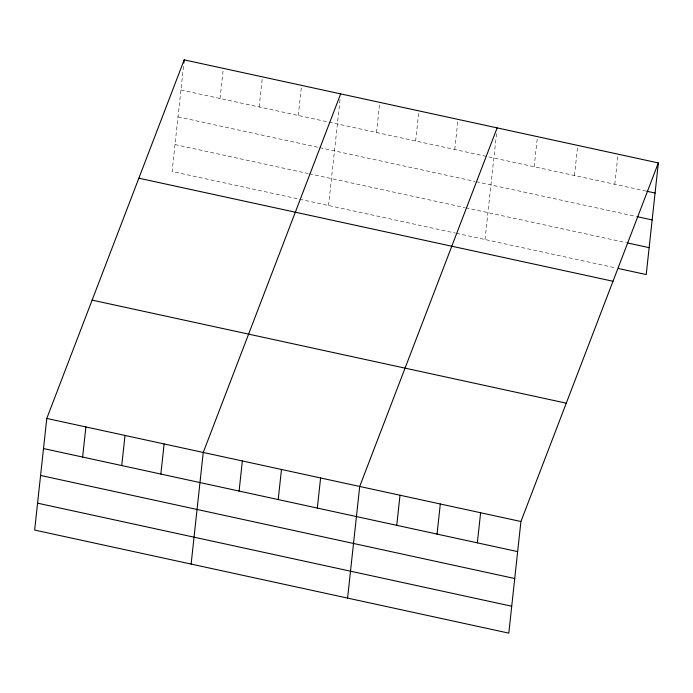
<?xml version="1.0" encoding="UTF-8"?>
<svg xmlns="http://www.w3.org/2000/svg" width="693" height="693" viewBox="0 0 693 693"><rect width="100%" height="100%" fill="white"/><g stroke="black" fill="none" stroke-linecap="round" stroke-linejoin="round"><path stroke-width="0.52" stroke-dasharray="3.46 2.6" d="M183.506 66.32L172.081 171.492L455.414 233.082M220.053 98.475L223.319 68.373M259.165 106.982L262.439 76.871M298.285 115.48L301.55 85.378M328.543 205.5L340.09 99.255M376.516 132.484L379.79 102.382M415.635 140.991L418.91 110.88M454.755 149.489L458.021 119.387M485.013 239.518L496.673 132.19M534.173 166.753L537.439 136.651M574.471 175.511L577.745 145.409M614.778 184.277L618.043 154.167M180.934 89.977L327.884 121.916M328.941 122.15L645.781 191.017M178.006 116.874L318.624 147.436M319.681 147.67L475.086 181.445M476.143 181.679L636.659 216.571M175 144.594L308.212 173.545M309.269 173.778L464.674 207.553M465.731 207.787L626.411 242.715M456.47 233.307L616.259 268.044"/><path stroke-width="1.04" d="M46.777 418.442L34.65 530.067L508.801 633.133L520.919 521.508L658.35 162.933L184.199 59.867L46.777 418.442L520.919 521.508M82.623 457.051L85.897 426.949M121.743 465.557L125.009 435.447M183.853 63.098L184.199 59.867M160.854 474.055L164.128 443.953M191.121 564.085L203.248 452.46L340.67 93.876M239.094 491.068L242.359 460.958M278.205 499.566L281.479 469.464M317.325 508.073L320.599 477.962M347.583 598.094L359.71 486.469L497.141 127.884M396.743 525.329L400.017 495.226M437.049 534.095L440.315 503.984M477.347 542.853L480.621 512.742M658.35 162.933L646.222 274.558L618.321 268.494M646.812 191.242L655.076 193.035M637.69 216.788L652.156 219.932M627.442 242.94L649.142 247.652M138.851 178.196L613.002 281.263M92.126 300.112L566.276 403.179M43.503 448.553L517.654 551.611M40.584 475.45L514.734 578.516M37.569 503.17L511.72 606.228"/></g></svg>
